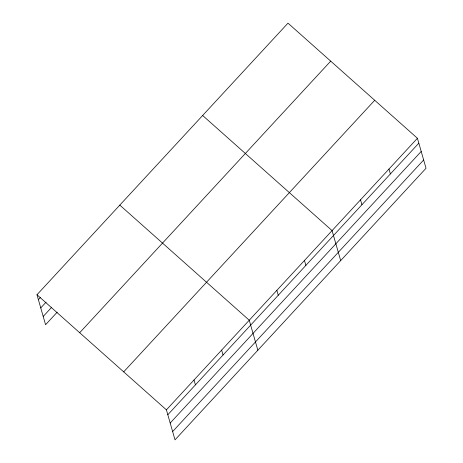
<?xml version="1.0" encoding="UTF-8"?>
<svg xmlns="http://www.w3.org/2000/svg" width="463" height="463" viewBox="0 0 463 463"><rect width="100%" height="100%" fill="white"/><g stroke="black" fill="none" stroke-linecap="round" stroke-linejoin="round"><path stroke-width="0.69" d="M36.976 294.74L287.986 23.15L417.423 138.269L426.024 168.26L175.014 439.85L166.408 409.853L36.976 294.74L45.577 324.731L57.204 312.155M38.383 299.642L40.322 297.541M40.756 307.918L46.086 302.154M43.204 316.455L51.439 307.542M79.688 332.723L330.704 61.139M123.696 371.864L374.712 100.28M166.408 409.853L417.423 138.269M167.814 414.755L418.83 143.171M170.193 423.037L421.203 151.453M172.635 431.568L423.651 159.984M202.644 115.49L332.081 230.609L340.681 260.6M119.807 205.115L249.244 320.228L257.845 350.225M388.978 169.047L390.378 173.949M360.527 199.825L361.933 204.727M304.469 260.484L305.875 265.386M276.857 290.359L278.263 295.261M221.632 350.103L223.039 355.005M194.02 379.978L195.427 384.88"/></g></svg>
